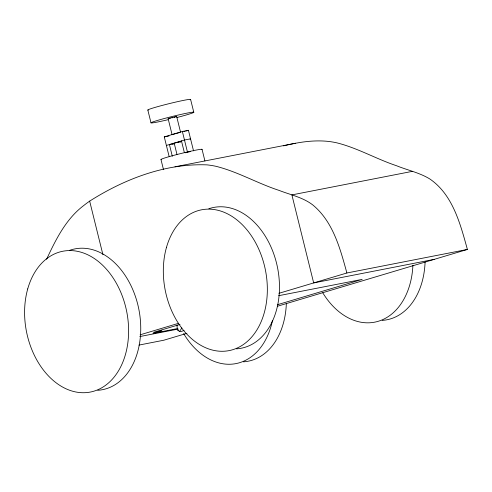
<?xml version="1.0" encoding="UTF-8"?>
<svg xmlns="http://www.w3.org/2000/svg" width="492" height="492" viewBox="0 0 492 492"><rect width="100%" height="100%" fill="white"/><g stroke="black" fill="none" stroke-linecap="round" stroke-linejoin="round"><path stroke-width="0.74" d="M177.058 324.984C176.88 329.209 177.895 333.662 184.057 330.427M181.862 327.936L179.685 331.282M46.586 259.247C55.793 239.616 65.83 219.143 83.492 205.718A210.551 149.999 78.9 0 1 89.661 201.123C124.371 179.07 165.478 163.209 207.083 164.875A147.04 104.747 78.9 0 1 216.24 166.37C238.005 171.862 257.617 183.399 278.915 190.343C290.354 194.838 302.894 197.292 312.814 204.967C333.127 221.677 340.212 248.688 346.885 272.986L467.4 249.444C460.327 224.014 452.874 194.691 429.756 178.928C419.461 172.649 407.481 170.183 396.404 165.687C376.183 158.934 357.499 147.975 336.756 142.821A147.04 104.747 78.9 0 0 327.598 141.333C312.777 139.869 297.881 142.354 283.515 145.872M172.44 134.654L172.083 134.654L168.11 118.609L168.455 118.437L176.665 116.493L180.453 131.807M176.665 116.493L175.681 116.881M172.083 134.654L177.218 133.166M176.96 154.371L174.199 143.197L181.751 141.192M169.07 156.259L164.279 136.893L182.366 131.481L188.436 130.3L193.528 150.866M183.916 131.647L184.482 131.481M185.613 131.143L188.436 130.3M166.394 145.435L184.482 140.029L190.552 138.842L189.986 139.008M172.464 144.254L173.03 144.082M173.596 143.916L174.346 143.689M178.491 142.446L178.873 142.336M179.998 141.997L180.755 141.77M185.343 152.784L190.502 151.554M140.128 334.812L178.713 323.275M278.958 293.3L346.885 272.986M180.017 324.413L153.572 332.321L161.856 330.704L152.987 333.355L177.766 328.515M277.476 304.708L362.167 279.382L278.638 295.704M186.942 333.312L163.824 340.224L138.965 345.083M277.47 306.239L467.4 249.444M174.826 117.133L174.1 117.33M180.908 141.721L180.189 141.917M178.928 142.25L178.049 142.465M171.96 117.877L172.403 117.772M177.643 133.068L178.768 132.815M169.974 118.332L170.324 118.258M164.279 136.893L169.002 135.97M174.131 143.615L169.408 144.537L172.311 156.272M174.98 166.794L295.489 143.252M412.401 171.351L291.885 194.9L313.668 282.918L434.184 259.376M139.765 336.565L178.178 329.062M177.63 330.206L178.313 330.071M169.113 118.504L168.135 118.627M179.875 132.6L180.281 132.539M190.607 99.452L193.78 112.268M202.052 149.359L204.912 160.933M182.366 131.481L187.458 152.053M181.468 140.927L184.371 152.661M160.982 159.506L163.485 169.629M147.828 110.017L151.001 122.834M89.661 201.117L102.933 254.745M148.295 110.128A22.035 1.076 -13.9 0 1 169.143 103.646A22.035 1.076 -13.9 0 1 190.164 99.784M168.073 119.704A22.035 1.076 -13.9 0 1 154.605 121.327A22.035 1.076 -13.9 0 1 190.09 112.557A22.035 1.076 -13.9 0 1 176.843 117.539M272.488 320.366A71.734 51.1 78.9 0 1 234.395 363.871A71.734 51.1 78.9 0 1 183.639 333.57M286.35 303.466A71.734 51.1 78.9 0 1 243.435 361.829M69.397 250.434A71.734 51.1 78.9 0 1 138.744 308.779A71.734 51.1 78.9 0 1 97.748 390.291M412.917 265.157A71.734 51.1 78.9 0 1 378.453 321.227A71.734 51.1 78.9 0 1 322.758 292.777M425.088 262.021A71.734 51.1 78.9 0 1 382.167 320.39M208.848 208.737A71.734 51.1 78.9 0 1 277.58 267.863A71.734 51.1 78.9 0 1 236.486 348.846M161.431 159.611A21.15 1.033 -13.9 0 1 181.45 153.387A21.15 1.033 -13.9 0 1 201.628 149.685M27.718 288.915A71.734 51.1 78.9 0 0 85.608 392.659A71.734 51.1 78.9 0 0 116.432 283.374A71.734 51.1 78.9 0 0 27.718 288.915M166.45 247.476A71.734 51.1 78.9 0 0 224.346 351.22A71.734 51.1 78.9 0 0 255.163 241.935A71.734 51.1 78.9 0 0 166.45 247.476"/></g></svg>
